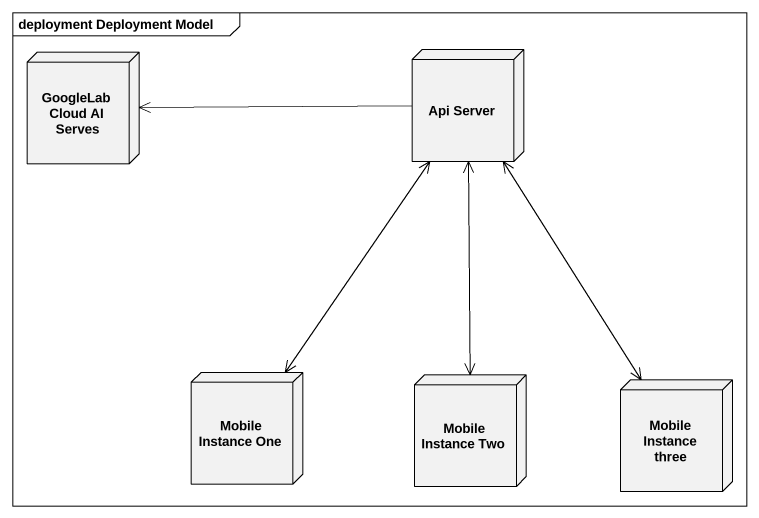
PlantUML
@startuml
mainframe deployment Deployment Model
node "GoogleLab Cloud AI Serves" as GoogleLab_Cloud_AI_Serves
node "Api Server" as Api_Server
node "Mobile Instance One" as Mobile_Instance_One
node "Mobile Instance Two" as Mobile_Instance_Two
node "Mobile Instance three" as Mobile_Instance_three
Api_Server -left-> GoogleLab_Cloud_AI_Serves
Api_Server --> Mobile_Instance_One
Api_Server --> Mobile_Instance_Two
Api_Server --> Mobile_Instance_three
Mobile_Instance_One -up-> Api_Server
Mobile_Instance_Two -up-> Api_Server
Mobile_Instance_three -up-> Api_Server
@enduml
